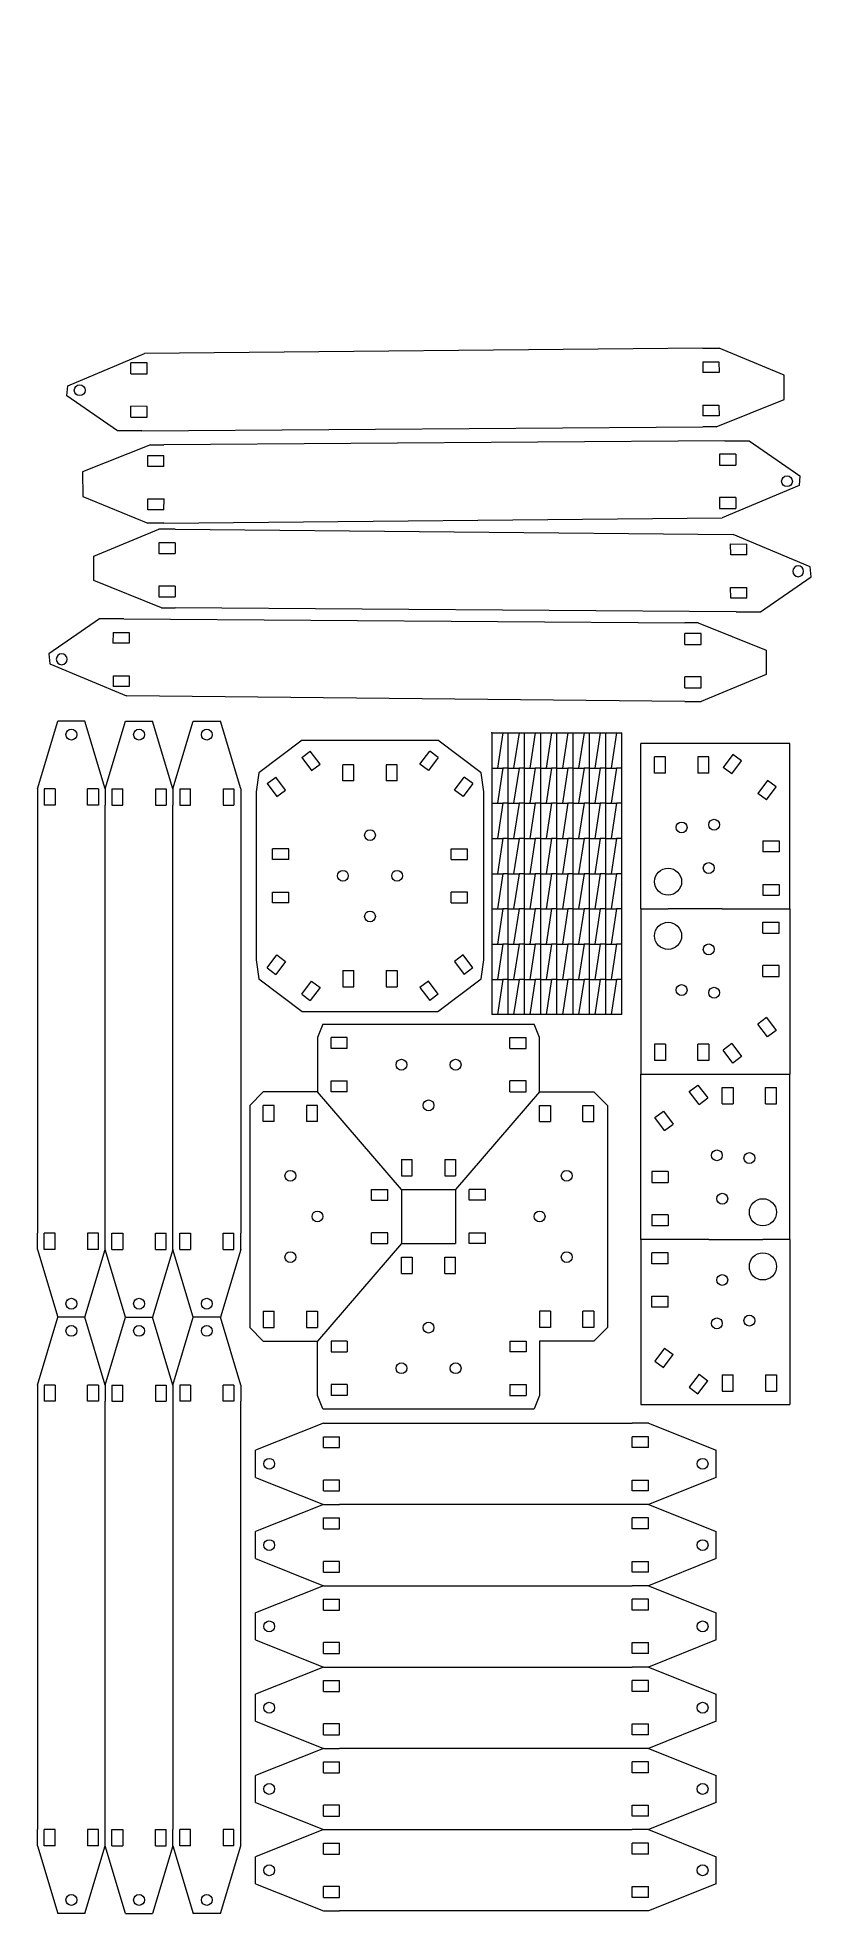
# Model space of a CAD drawing. Header units: millimetres. Extents: x 4 to 291, y 4 to 696.
import ezdxf

# ---------------------------------------------------------------- set-up
doc = ezdxf.new("R2010")
doc.units = ezdxf.units.MM
for name, color, linetype, lineweight in [('corners', 3, 'CONTINUOUS', 0), ('strips', 2, 'CONTINUOUS', 0), ('wedges', 1, 'CONTINUOUS', 0)]:
    doc.layers.add(name, color=color, linetype=linetype, lineweight=lineweight)

# ---------------------------------------------------------------- blocks, each defined once
blk = doc.blocks.new('center')
at = {"layer": 'corners'}
for p, q in [((24.96, -9.97), (8.99, -22.01)), ((24.96, -9.97), (75.04, -9.97)), ((91.01, -22.01), (75.04, -9.97)), ((24.78, -16.37), (27.97, -13.96)), ((24.78, -16.37), (28.39, -21.16)), ((31.58, -18.76), (27.97, -13.96)), ((28.39, -21.16), (31.58, -18.76)), ((44, -19), (40, -19)), ((40, -25), (40, -19)), ((44, -25), (44, -19)), ((60, -19), (56, -19)), ((56, -19), (56, -25)), ((60, -25), (60, -19)), ((68.42, -18.76), (72.03, -13.96)), ((71.61, -21.16), (68.42, -18.76)), ((75.22, -16.37), (71.61, -21.16)), ((75.22, -16.37), (72.03, -13.96)), ((8.99, -22.01), (8.01, -29.01)), ((12, -26), (15.19, -23.59)), ((12, -26), (15.61, -30.79)), ((18.81, -28.38), (15.19, -23.59)), ((44, -25), (40, -25)), ((60, -25), (56, -25)), ((81.19, -28.38), (84.81, -23.59)), ((88, -26), (84.39, -30.79)), ((88, -26), (84.81, -23.59)), ((91.99, -29.01), (91.01, -22.01)), ((8.01, -29.01), (8.01, -90.99)), ((15.61, -30.79), (18.81, -28.38)), ((84.39, -30.79), (81.19, -28.38)), ((91.99, -90.99), (91.99, -29.01)), ((14, -54), (14, -50)), ((20, -50), (14, -50)), ((20, -54), (14, -54)), ((20, -54), (20, -50)), ((80, -54), (80, -50)), ((80, -50), (86, -50)), ((80, -54), (86, -54)), ((86, -54), (86, -50)), ((14, -70), (14, -66)), ((14, -66), (20, -66)), ((20, -70), (20, -66)), ((80, -70), (80, -66)), ((86, -66), (80, -66)), ((86, -70), (86, -66)), ((20, -70), (14, -70)), ((80, -70), (86, -70)), ((12, -94), (15.61, -89.21)), ((15.61, -89.21), (18.81, -91.62)), ((84.39, -89.21), (81.19, -91.62)), ((88, -94), (84.39, -89.21)), ((8.01, -90.99), (8.99, -97.99)), ((12, -94), (15.19, -96.41)), ((18.81, -91.62), (15.19, -96.41)), ((40, -95), (44, -95)), ((40, -95), (40, -101)), ((44, -101), (44, -95)), ((56, -95), (60, -95)), ((56, -95), (56, -101)), ((60, -95), (60, -101)), ((81.19, -91.62), (84.81, -96.41)), ((88, -94), (84.81, -96.41)), ((91.01, -97.99), (91.99, -90.99)), ((8.99, -97.99), (24.96, -110.03)), ((24.78, -103.63), (28.39, -98.84)), ((24.78, -103.63), (27.97, -106.04)), ((31.58, -101.24), (27.97, -106.04)), ((28.39, -98.84), (31.58, -101.24)), ((40, -101), (44, -101)), ((56, -101), (60, -101)), ((71.61, -98.84), (68.42, -101.24)), ((68.42, -101.24), (72.03, -106.04)), ((75.22, -103.63), (71.61, -98.84)), ((75.22, -103.63), (72.03, -106.04)), ((75.04, -110.03), (91.01, -97.99)), ((24.96, -110.03), (75.04, -110.03))]:
    blk.add_line(p, q, dxfattribs=at)
for centre in [(50, -45), (40, -60), (60, -60), (50, -75)]:
    blk.add_circle(centre, 2, dxfattribs=at)
blk = doc.blocks.new('diag a')
at = {"layer": 'strips'}
for p, q in [((132.69, 201.87), (154.24, 209)), ((154.24, 209), (156.97, 206.57)), ((127.27, 194.69), (132.69, 201.87)), ((156.97, 206.57), (149.39, 176.72)), ((127.27, 194.69), (3.83, 28.44)), ((133.67, 194.87), (130.06, 190.08)), ((133.67, 194.87), (136.87, 192.47)), ((130.06, 190.08), (133.25, 187.67)), ((133.25, 187.67), (136.87, 192.47)), ((146.45, 185.24), (142.84, 180.45)), ((142.84, 180.45), (146.03, 178.04)), ((146.03, 178.04), (149.64, 182.84)), ((146.45, 185.24), (149.64, 182.84)), ((26.99, 10.99), (149.39, 176.72)), ((0.82, 24.45), (3.83, 28.44)), ((0.82, 24.45), (-6.2, -1.6)), ((3.42, 21.24), (7.03, 26.04)), ((6.61, 18.84), (3.42, 21.24)), ((10.22, 23.63), (6.61, 18.84)), ((10.22, 23.63), (7.03, 26.04)), ((16.19, 11.62), (19.81, 16.41)), ((23, 14), (19.39, 9.21)), ((23, 14), (19.81, 16.41)), ((19.39, 9.21), (16.19, 11.62)), ((26.99, 10.99), (23.38, 6.2)), ((1, -7), (23.38, 6.2)), ((-6.2, -1.6), (1, -7))]:
    blk.add_line(p, q, dxfattribs=at)
blk.add_circle((153, 204), 2, dxfattribs=at)

msp = doc.modelspace()

# ---------------------------------------------------------------- linework, layer by layer
at = {"layer": 'corners'}
for p, q in [((226.35, 374.55), (226.35, 435.55)), ((281.35, 435.55), (226.35, 435.55)), ((235.35, 430.55), (231.35, 430.55)), ((231.35, 424.55), (231.35, 430.55)), ((235.35, 424.55), (235.35, 430.55)), ((251.35, 430.55), (247.35, 430.55)), ((247.35, 430.55), (247.35, 424.55)), ((251.35, 424.55), (251.35, 430.55)), ((260.31, 431.5), (256.7, 426.71)), ((263.51, 429.1), (260.31, 431.5)), ((281.35, 374.55), (281.35, 435.55)), ((235.35, 424.55), (231.35, 424.55)), ((251.35, 424.55), (247.35, 424.55)), ((259.9, 424.3), (256.7, 426.71)), ((259.9, 424.3), (263.51, 429.1)), ((273.09, 421.87), (269.48, 417.08)), ((272.68, 414.68), (269.48, 417.08)), ((272.68, 414.68), (276.29, 419.47)), ((276.29, 419.47), (273.09, 421.87)), ((271.35, 399.55), (271.35, 395.55)), ((271.35, 399.55), (277.35, 399.55)), ((277.35, 395.55), (271.35, 395.55)), ((277.35, 399.55), (277.35, 395.55)), ((271.35, 383.55), (271.35, 379.55)), ((271.35, 383.55), (277.35, 383.55)), ((277.35, 383.55), (277.35, 379.55)), ((226.35, 374.55), (236.35, 374.55)), ((226.35, 374.55), (226.35, 313.55)), ((256.35, 374.55), (236.35, 374.55)), ((256.35, 374.55), (281.35, 374.55)), ((271.35, 379.55), (277.35, 379.55)), ((281.35, 374.55), (281.35, 313.55)), ((271.35, 365.55), (271.35, 369.55)), ((271.35, 369.55), (277.35, 369.55)), ((277.35, 365.55), (277.35, 369.55)), ((271.35, 365.55), (277.35, 365.55)), ((271.35, 349.55), (271.35, 353.55)), ((277.35, 353.55), (271.35, 353.55)), ((277.35, 349.55), (277.35, 353.55)), ((271.35, 349.55), (277.35, 349.55)), ((272.68, 334.42), (269.48, 332.01)), ((272.68, 334.42), (276.29, 329.63)), ((108.93, 331.99), (106.93, 326.99)), ((106.93, 326.99), (106.93, 306.99)), ((108.93, 331.99), (186.93, 331.99)), ((111.93, 322.99), (111.93, 326.99)), ((117.93, 326.99), (111.93, 326.99)), ((117.93, 322.99), (117.93, 326.99)), ((177.93, 322.99), (177.93, 326.99)), ((177.93, 326.99), (183.93, 326.99)), ((183.93, 322.99), (183.93, 326.99)), ((188.93, 326.99), (186.93, 331.99)), ((188.93, 306.99), (188.93, 326.99)), ((273.09, 327.22), (269.48, 332.01)), ((276.29, 329.63), (273.09, 327.22)), ((117.93, 322.99), (111.93, 322.99)), ((177.93, 322.99), (183.93, 322.99)), ((235.35, 324.55), (231.35, 324.55)), ((231.35, 324.55), (231.35, 318.55)), ((235.35, 318.55), (231.35, 318.55)), ((235.35, 324.55), (235.35, 318.55)), ((251.35, 324.55), (247.35, 324.55)), ((247.35, 318.55), (247.35, 324.55)), ((251.35, 318.55), (247.35, 318.55)), ((251.35, 324.55), (251.35, 318.55)), ((259.9, 324.79), (256.7, 322.38)), ((260.31, 317.59), (256.7, 322.38)), ((259.9, 324.79), (263.51, 320)), ((263.51, 320), (260.31, 317.59)), ((226.35, 252.55), (226.35, 313.55)), ((226.35, 313.55), (281.35, 313.55)), ((281.35, 252.55), (281.35, 313.55)), ((86.93, 306.99), (81.93, 301.99)), ((106.93, 306.99), (86.93, 306.99)), ((137.93, 270.99), (106.93, 306.99)), ((111.93, 306.99), (111.93, 310.99)), ((111.93, 310.99), (117.93, 310.99)), ((117.93, 306.99), (111.93, 306.99)), ((117.93, 306.99), (117.93, 310.99)), ((188.93, 306.99), (157.93, 270.99)), ((177.93, 306.99), (177.93, 310.99)), ((183.93, 310.99), (177.93, 310.99)), ((177.93, 306.99), (183.93, 306.99)), ((183.93, 306.99), (183.93, 310.99)), ((188.93, 306.99), (208.93, 306.99)), ((208.93, 306.99), (213.93, 301.99)), ((244.19, 307.1), (247.38, 309.5)), ((247.8, 302.3), (244.19, 307.1)), ((247.38, 309.5), (250.99, 304.71)), ((247.8, 302.3), (250.99, 304.71)), ((256.35, 308.55), (260.35, 308.55)), ((256.35, 302.55), (256.35, 308.55)), ((260.35, 308.55), (260.35, 302.55)), ((272.35, 308.55), (276.35, 308.55)), ((272.35, 302.55), (272.35, 308.55)), ((276.35, 302.55), (276.35, 308.55)), ((81.93, 301.99), (81.93, 219.99)), ((90.93, 301.99), (86.93, 301.99)), ((86.93, 295.99), (86.93, 301.99)), ((90.93, 295.99), (90.93, 301.99)), ((106.93, 301.99), (102.93, 301.99)), ((102.93, 301.99), (102.93, 295.99)), ((106.93, 295.99), (106.93, 301.99)), ((188.93, 301.99), (192.93, 301.99)), ((188.93, 295.99), (188.93, 301.99)), ((192.93, 301.99), (192.93, 295.99)), ((204.93, 301.99), (208.93, 301.99)), ((204.93, 295.99), (204.93, 301.99)), ((208.93, 295.99), (208.93, 301.99)), ((213.93, 301.99), (213.93, 219.99)), ((231.41, 297.47), (234.6, 299.87)), ((234.6, 299.87), (238.21, 295.08)), ((256.35, 302.55), (260.35, 302.55)), ((272.35, 302.55), (276.35, 302.55)), ((90.93, 295.99), (86.93, 295.99)), ((106.93, 295.99), (102.93, 295.99)), ((188.93, 295.99), (192.93, 295.99)), ((204.93, 295.99), (208.93, 295.99)), ((235.02, 292.68), (231.41, 297.47)), ((235.02, 292.68), (238.21, 295.08)), ((137.93, 281.99), (141.93, 281.99)), ((137.93, 281.99), (137.93, 275.99)), ((141.93, 275.99), (141.93, 281.99)), ((153.93, 281.99), (157.93, 281.99)), ((153.93, 281.99), (153.93, 275.99)), ((157.93, 281.99), (157.93, 275.99)), ((230.35, 277.55), (230.35, 273.55)), ((236.35, 277.55), (230.35, 277.55)), ((236.35, 277.55), (236.35, 273.55)), ((126.93, 266.99), (126.93, 270.99)), ((126.93, 270.99), (132.93, 270.99)), ((132.93, 266.99), (132.93, 270.99)), ((137.93, 275.99), (141.93, 275.99)), ((137.93, 270.99), (137.93, 250.99)), ((137.93, 270.99), (157.93, 270.99)), ((153.93, 275.99), (157.93, 275.99)), ((157.93, 270.99), (157.93, 250.99)), ((162.93, 266.99), (162.93, 270.99)), ((168.93, 270.99), (162.93, 270.99)), ((168.93, 266.99), (168.93, 270.99)), ((230.35, 273.55), (236.35, 273.55)), ((126.93, 266.99), (132.93, 266.99)), ((168.93, 266.99), (162.93, 266.99)), ((230.35, 261.55), (230.35, 257.55)), ((236.35, 261.55), (230.35, 261.55)), ((236.35, 257.55), (230.35, 257.55)), ((236.35, 261.55), (236.35, 257.55)), ((137.93, 250.99), (106.93, 214.99)), ((126.93, 250.99), (126.93, 254.99)), ((132.93, 254.99), (126.93, 254.99)), ((126.93, 250.99), (132.93, 250.99)), ((132.93, 250.99), (132.93, 254.99)), ((137.93, 250.99), (157.93, 250.99)), ((162.93, 250.99), (162.93, 254.99)), ((162.93, 254.99), (168.93, 254.99)), ((168.93, 250.99), (162.93, 250.99)), ((168.93, 250.99), (168.93, 254.99)), ((251.35, 252.55), (226.35, 252.55)), ((226.35, 252.55), (226.35, 191.55)), ((251.35, 252.55), (271.35, 252.55)), ((281.35, 252.55), (271.35, 252.55)), ((281.35, 252.55), (281.35, 191.55)), ((137.93, 245.99), (141.93, 245.99)), ((137.93, 239.99), (137.93, 245.99)), ((141.93, 245.99), (141.93, 239.99)), ((153.93, 245.99), (157.93, 245.99)), ((153.93, 239.99), (153.93, 245.99)), ((157.93, 239.99), (157.93, 245.99)), ((230.35, 243.55), (230.35, 247.55)), ((236.35, 247.55), (230.35, 247.55)), ((236.35, 243.55), (230.35, 243.55)), ((236.35, 243.55), (236.35, 247.55)), ((137.93, 239.99), (141.93, 239.99)), ((153.93, 239.99), (157.93, 239.99)), ((230.35, 227.55), (230.35, 231.55)), ((230.35, 231.55), (236.35, 231.55)), ((236.35, 227.55), (236.35, 231.55)), ((86.93, 225.99), (90.93, 225.99)), ((86.93, 225.99), (86.93, 219.99)), ((90.93, 219.99), (90.93, 225.99)), ((102.93, 225.99), (106.93, 225.99)), ((102.93, 225.99), (102.93, 219.99)), ((106.93, 225.99), (106.93, 219.99)), ((192.93, 225.99), (188.93, 225.99)), ((188.93, 225.99), (188.93, 219.99)), ((192.93, 225.99), (192.93, 219.99)), ((208.93, 225.99), (204.93, 225.99)), ((204.93, 219.99), (204.93, 225.99)), ((208.93, 225.99), (208.93, 219.99)), ((236.35, 227.55), (230.35, 227.55)), ((81.93, 219.99), (86.93, 214.99)), ((86.93, 219.99), (90.93, 219.99)), ((86.93, 214.99), (106.93, 214.99)), ((102.93, 219.99), (106.93, 219.99)), ((106.93, 194.99), (106.93, 214.99)), ((111.93, 214.99), (111.93, 210.99)), ((117.93, 214.99), (111.93, 214.99)), ((117.93, 214.99), (117.93, 210.99)), ((177.93, 214.99), (177.93, 210.99)), ((177.93, 214.99), (183.93, 214.99)), ((183.93, 214.99), (183.93, 210.99)), ((192.93, 219.99), (188.93, 219.99)), ((208.93, 214.99), (188.93, 214.99)), ((188.93, 214.99), (188.93, 194.99)), ((208.93, 219.99), (204.93, 219.99)), ((213.93, 219.99), (208.93, 214.99)), ((111.93, 210.99), (117.93, 210.99)), ((183.93, 210.99), (177.93, 210.99)), ((235.02, 212.42), (231.41, 207.63)), ((234.6, 205.22), (238.21, 210.01)), ((235.02, 212.42), (238.21, 210.01)), ((231.41, 207.63), (234.6, 205.22)), ((247.8, 202.79), (244.19, 198)), ((247.8, 202.79), (250.99, 200.38)), ((256.35, 202.55), (260.35, 202.55)), ((256.35, 202.55), (256.35, 196.55)), ((260.35, 196.55), (260.35, 202.55)), ((272.35, 202.55), (276.35, 202.55)), ((272.35, 202.55), (272.35, 196.55)), ((276.35, 202.55), (276.35, 196.55)), ((108.93, 189.99), (106.93, 194.99)), ((111.93, 198.99), (111.93, 194.99)), ((117.93, 198.99), (111.93, 198.99)), ((117.93, 194.99), (111.93, 194.99)), ((117.93, 198.99), (117.93, 194.99)), ((177.93, 198.99), (177.93, 194.99)), ((177.93, 198.99), (183.93, 198.99)), ((177.93, 194.99), (183.93, 194.99)), ((183.93, 198.99), (183.93, 194.99)), ((188.93, 194.99), (186.93, 189.99)), ((244.19, 198), (247.38, 195.59)), ((247.38, 195.59), (250.99, 200.38)), ((256.35, 196.55), (260.35, 196.55)), ((272.35, 196.55), (276.35, 196.55)), ((108.93, 189.99), (186.93, 189.99)), ((226.35, 191.55), (281.35, 191.55))]:
    msp.add_line(p, q, dxfattribs=at)
for centre, radius in [((241.35, 404.55), 2), ((253.35, 405.55), 2), ((236.35, 384.55), 5), ((251.35, 389.55), 2), ((236.35, 364.55), 5), ((251.35, 359.55), 2), ((241.35, 344.55), 2), ((253.35, 343.55), 2), ((137.93, 316.99), 2), ((157.93, 316.99), 2), ((147.93, 301.99), 2), ((254.35, 283.55), 2), ((266.35, 282.55), 2), ((96.93, 275.99), 2), ((198.93, 275.99), 2), ((256.35, 267.55), 2), ((271.35, 262.55), 5), ((106.93, 260.99), 2), ((188.93, 260.99), 2), ((96.93, 245.99), 2), ((198.93, 245.99), 2), ((271.35, 242.55), 5), ((256.35, 237.55), 2), ((147.93, 219.99), 2), ((254.35, 221.55), 2), ((266.35, 222.55), 2), ((137.93, 204.99), 2), ((157.93, 204.99), 2)]:
    msp.add_circle(centre, radius, dxfattribs=at)
at = {"layer": 'strips'}
for p, q in [((3.58, 418.79), (11.08, 443.79)), ((21.08, 443.79), (11.08, 443.79)), ((28.58, 418.79), (21.08, 443.79)), ((28.58, 418.79), (36.08, 443.79)), ((36.08, 443.79), (46.08, 443.79)), ((53.58, 418.79), (46.08, 443.79)), ((53.58, 418.79), (61.08, 443.79)), ((61.08, 443.79), (71.08, 443.79)), ((78.58, 418.79), (71.08, 443.79)), ((3.58, 418.79), (3.58, 412.79)), ((10.08, 418.79), (6.08, 418.79)), ((6.08, 418.79), (6.08, 412.79)), ((10.08, 418.79), (10.08, 412.79)), ((26.08, 418.79), (22.08, 418.79)), ((22.08, 412.79), (22.08, 418.79)), ((26.08, 418.79), (26.08, 412.79)), ((28.58, 418.79), (28.58, 412.79)), ((28.58, 418.79), (28.58, 412.79)), ((31.08, 418.79), (35.08, 418.79)), ((31.08, 418.79), (31.08, 412.79)), ((35.08, 412.79), (35.08, 418.79)), ((47.08, 418.79), (51.08, 418.79)), ((47.08, 418.79), (47.08, 412.79)), ((51.08, 418.79), (51.08, 412.79)), ((53.58, 418.79), (53.58, 412.79)), ((53.58, 418.79), (53.58, 412.79)), ((56.08, 418.79), (60.08, 418.79)), ((56.08, 418.79), (56.08, 412.79)), ((60.08, 412.79), (60.08, 418.79)), ((72.08, 418.79), (76.08, 418.79)), ((72.08, 418.79), (72.08, 412.79)), ((76.08, 418.79), (76.08, 412.79)), ((78.58, 418.79), (78.58, 412.79)), ((3.58, 412.79), (3.58, 254.79)), ((10.08, 412.79), (6.08, 412.79)), ((26.08, 412.79), (22.08, 412.79)), ((28.58, 254.79), (28.58, 412.79)), ((31.08, 412.79), (35.08, 412.79)), ((47.08, 412.79), (51.08, 412.79)), ((53.58, 254.79), (53.58, 412.79)), ((56.08, 412.79), (60.08, 412.79)), ((72.08, 412.79), (76.08, 412.79)), ((78.58, 412.79), (78.58, 254.79)), ((3.58, 248.79), (3.58, 254.79)), ((10.08, 254.79), (6.08, 254.79)), ((6.08, 248.79), (6.08, 254.79)), ((10.08, 248.79), (10.08, 254.79)), ((26.08, 254.79), (22.08, 254.79)), ((22.08, 254.79), (22.08, 248.79)), ((26.08, 248.79), (26.08, 254.79)), ((28.58, 248.79), (28.58, 254.79)), ((28.58, 248.79), (28.58, 254.79)), ((31.08, 254.79), (35.08, 254.79)), ((31.08, 248.79), (31.08, 254.79)), ((35.08, 254.79), (35.08, 248.79)), ((47.08, 254.79), (51.08, 254.79)), ((47.08, 248.79), (47.08, 254.79)), ((51.08, 248.79), (51.08, 254.79)), ((53.58, 248.79), (53.58, 254.79)), ((53.58, 248.79), (53.58, 254.79)), ((56.08, 254.79), (60.08, 254.79)), ((56.08, 248.79), (56.08, 254.79)), ((60.08, 254.79), (60.08, 248.79)), ((72.08, 254.79), (76.08, 254.79)), ((72.08, 248.79), (72.08, 254.79)), ((76.08, 248.79), (76.08, 254.79)), ((78.58, 248.79), (78.58, 254.79)), ((3.58, 248.79), (11.08, 223.79)), ((10.08, 248.79), (6.08, 248.79)), ((21.08, 223.79), (28.58, 248.79)), ((26.08, 248.79), (22.08, 248.79)), ((36.08, 223.79), (28.58, 248.79)), ((31.08, 248.79), (35.08, 248.79)), ((53.58, 248.79), (46.08, 223.79)), ((47.08, 248.79), (51.08, 248.79)), ((61.08, 223.79), (53.58, 248.79)), ((56.08, 248.79), (60.08, 248.79)), ((78.58, 248.79), (71.08, 223.79)), ((72.08, 248.79), (76.08, 248.79)), ((3.58, 198.79), (11.08, 223.79)), ((21.08, 223.79), (11.08, 223.79)), ((28.58, 198.79), (21.08, 223.79)), ((28.58, 198.79), (36.08, 223.79)), ((36.08, 223.79), (46.08, 223.79)), ((53.58, 198.79), (46.08, 223.79)), ((53.58, 198.79), (61.08, 223.79)), ((71.08, 223.79), (61.08, 223.79)), ((78.58, 198.79), (71.08, 223.79)), ((3.58, 198.79), (3.58, 192.79)), ((10.08, 198.79), (6.08, 198.79)), ((6.08, 198.79), (6.08, 192.79)), ((10.08, 198.79), (10.08, 192.79)), ((26.08, 198.79), (22.08, 198.79)), ((22.08, 192.79), (22.08, 198.79)), ((26.08, 198.79), (26.08, 192.79)), ((28.58, 198.79), (28.58, 192.79)), ((28.58, 198.79), (28.58, 192.79)), ((31.08, 198.79), (35.08, 198.79)), ((31.08, 198.79), (31.08, 192.79)), ((35.08, 192.79), (35.08, 198.79)), ((47.08, 198.79), (51.08, 198.79)), ((47.08, 198.79), (47.08, 192.79)), ((51.08, 198.79), (51.08, 192.79)), ((53.58, 198.79), (53.58, 192.79)), ((53.58, 198.79), (53.58, 192.79)), ((60.08, 198.79), (56.08, 198.79)), ((56.08, 198.79), (56.08, 192.79)), ((60.08, 198.79), (60.08, 192.79)), ((76.08, 198.79), (72.08, 198.79)), ((72.08, 192.79), (72.08, 198.79)), ((76.08, 198.79), (76.08, 192.79)), ((78.58, 198.79), (78.58, 192.79)), ((3.58, 192.79), (3.58, 34.79)), ((10.08, 192.79), (6.08, 192.79)), ((26.08, 192.79), (22.08, 192.79)), ((28.58, 34.79), (28.58, 192.79)), ((31.08, 192.79), (35.08, 192.79)), ((47.08, 192.79), (51.08, 192.79)), ((53.58, 192.79), (53.58, 34.79)), ((60.08, 192.79), (56.08, 192.79)), ((76.08, 192.79), (72.08, 192.79)), ((78.58, 34.79), (78.58, 192.79)), ((109.1, 184.73), (84.1, 174.73)), ((109.1, 184.73), (115.1, 184.73)), ((115.1, 184.73), (223.1, 184.73)), ((229.1, 184.73), (223.1, 184.73)), ((229.1, 184.73), (254.1, 174.73)), ((84.1, 164.73), (84.1, 174.73)), ((109.1, 175.73), (109.1, 179.73)), ((109.1, 179.73), (115.1, 179.73)), ((109.1, 175.73), (115.1, 175.73)), ((115.1, 175.73), (115.1, 179.73)), ((223.1, 175.73), (223.1, 179.73)), ((229.1, 179.73), (223.1, 179.73)), ((229.1, 175.73), (223.1, 175.73)), ((229.1, 175.73), (229.1, 179.73)), ((254.1, 164.73), (254.1, 174.73)), ((84.1, 164.73), (109.1, 154.73)), ((109.1, 159.73), (109.1, 163.73)), ((115.1, 163.73), (109.1, 163.73)), ((109.1, 159.73), (115.1, 159.73)), ((115.1, 159.73), (115.1, 163.73)), ((223.1, 159.73), (223.1, 163.73)), ((223.1, 163.73), (229.1, 163.73)), ((229.1, 159.73), (223.1, 159.73)), ((254.1, 164.73), (229.1, 154.73)), ((229.1, 159.73), (229.1, 163.73)), ((109.1, 154.73), (84.1, 144.73)), ((109.1, 154.73), (115.1, 154.73)), ((109.1, 154.73), (115.1, 154.73)), ((223.1, 154.73), (115.1, 154.73)), ((229.1, 154.73), (223.1, 154.73)), ((229.1, 154.73), (223.1, 154.73)), ((229.1, 154.73), (254.1, 144.73)), ((109.1, 145.73), (109.1, 149.73)), ((109.1, 149.73), (115.1, 149.73)), ((109.1, 145.73), (115.1, 145.73)), ((115.1, 145.73), (115.1, 149.73)), ((223.1, 145.73), (223.1, 149.73)), ((229.1, 149.73), (223.1, 149.73)), ((229.1, 145.73), (223.1, 145.73)), ((229.1, 145.73), (229.1, 149.73)), ((84.1, 134.73), (84.1, 144.73)), ((254.1, 134.73), (254.1, 144.73)), ((84.1, 134.73), (109.1, 124.73)), ((109.1, 129.73), (109.1, 133.73)), ((115.1, 133.73), (109.1, 133.73)), ((115.1, 129.73), (115.1, 133.73)), ((223.1, 129.73), (223.1, 133.73)), ((223.1, 133.73), (229.1, 133.73)), ((254.1, 134.73), (229.1, 124.73)), ((229.1, 129.73), (229.1, 133.73)), ((109.1, 124.73), (84.1, 114.73)), ((109.1, 129.73), (115.1, 129.73)), ((109.1, 124.73), (115.1, 124.73)), ((109.1, 124.73), (115.1, 124.73)), ((115.1, 124.73), (223.1, 124.73)), ((229.1, 129.73), (223.1, 129.73)), ((229.1, 124.73), (223.1, 124.73)), ((229.1, 124.73), (223.1, 124.73)), ((229.1, 124.73), (254.1, 114.73)), ((109.1, 115.73), (109.1, 119.73)), ((109.1, 119.73), (115.1, 119.73)), ((115.1, 115.73), (115.1, 119.73)), ((223.1, 115.73), (223.1, 119.73)), ((229.1, 119.73), (223.1, 119.73)), ((229.1, 115.73), (229.1, 119.73)), ((84.1, 104.73), (84.1, 114.73)), ((109.1, 115.73), (115.1, 115.73)), ((229.1, 115.73), (223.1, 115.73)), ((254.1, 104.73), (254.1, 114.73)), ((84.1, 104.73), (109.1, 94.73)), ((254.1, 104.73), (229.1, 94.73)), ((109.1, 99.73), (109.1, 103.73)), ((115.1, 103.73), (109.1, 103.73)), ((109.1, 99.73), (115.1, 99.73)), ((115.1, 99.73), (115.1, 103.73)), ((223.1, 99.73), (223.1, 103.73)), ((223.1, 103.73), (229.1, 103.73)), ((229.1, 99.73), (223.1, 99.73)), ((229.1, 99.73), (229.1, 103.73)), ((109.1, 94.73), (84.1, 84.73)), ((109.1, 94.73), (115.1, 94.73)), ((109.1, 94.73), (115.1, 94.73)), ((115.1, 94.73), (223.1, 94.73)), ((229.1, 94.73), (223.1, 94.73)), ((229.1, 94.73), (223.1, 94.73)), ((229.1, 94.73), (254.1, 84.73)), ((84.1, 74.73), (84.1, 84.73)), ((109.1, 85.73), (109.1, 89.73)), ((109.1, 89.73), (115.1, 89.73)), ((109.1, 85.73), (115.1, 85.73)), ((115.1, 85.73), (115.1, 89.73)), ((223.1, 85.73), (223.1, 89.73)), ((229.1, 89.73), (223.1, 89.73)), ((229.1, 85.73), (223.1, 85.73)), ((229.1, 85.73), (229.1, 89.73)), ((254.1, 74.73), (254.1, 84.73)), ((84.1, 74.73), (109.1, 64.73)), ((109.1, 69.73), (109.1, 73.73)), ((115.1, 73.73), (109.1, 73.73)), ((109.1, 69.73), (115.1, 69.73)), ((115.1, 69.73), (115.1, 73.73)), ((223.1, 69.73), (223.1, 73.73)), ((223.1, 73.73), (229.1, 73.73)), ((229.1, 69.73), (223.1, 69.73)), ((254.1, 74.73), (229.1, 64.73)), ((229.1, 69.73), (229.1, 73.73)), ((109.1, 64.73), (84.1, 54.73)), ((109.1, 64.73), (115.1, 64.73)), ((109.1, 64.73), (115.1, 64.73)), ((223.1, 64.73), (115.1, 64.73)), ((229.1, 64.73), (223.1, 64.73)), ((229.1, 64.73), (223.1, 64.73)), ((229.1, 64.73), (254.1, 54.73)), ((109.1, 55.73), (109.1, 59.73)), ((109.1, 59.73), (115.1, 59.73)), ((109.1, 55.73), (115.1, 55.73)), ((115.1, 55.73), (115.1, 59.73)), ((223.1, 55.73), (223.1, 59.73)), ((229.1, 59.73), (223.1, 59.73)), ((229.1, 55.73), (223.1, 55.73)), ((229.1, 55.73), (229.1, 59.73)), ((84.1, 44.73), (84.1, 54.73)), ((254.1, 44.73), (254.1, 54.73)), ((84.1, 44.73), (109.1, 34.73)), ((109.1, 39.73), (109.1, 43.73)), ((115.1, 43.73), (109.1, 43.73)), ((115.1, 39.73), (115.1, 43.73)), ((223.1, 39.73), (223.1, 43.73)), ((223.1, 43.73), (229.1, 43.73)), ((254.1, 44.73), (229.1, 34.73)), ((229.1, 39.73), (229.1, 43.73)), ((3.58, 28.79), (3.58, 34.79)), ((10.08, 34.79), (6.08, 34.79)), ((6.08, 28.79), (6.08, 34.79)), ((10.08, 28.79), (10.08, 34.79)), ((26.08, 34.79), (22.08, 34.79)), ((22.08, 34.79), (22.08, 28.79)), ((26.08, 28.79), (26.08, 34.79)), ((28.58, 28.79), (28.58, 34.79)), ((28.58, 28.79), (28.58, 34.79)), ((31.08, 34.79), (35.08, 34.79)), ((31.08, 28.79), (31.08, 34.79)), ((35.08, 34.79), (35.08, 28.79)), ((47.08, 34.79), (51.08, 34.79)), ((47.08, 28.79), (47.08, 34.79)), ((51.08, 28.79), (51.08, 34.79)), ((53.58, 28.79), (53.58, 34.79)), ((53.58, 28.79), (53.58, 34.79)), ((60.08, 34.79), (56.08, 34.79)), ((56.08, 28.79), (56.08, 34.79)), ((60.08, 28.79), (60.08, 34.79)), ((76.08, 34.79), (72.08, 34.79)), ((72.08, 34.79), (72.08, 28.79)), ((76.08, 28.79), (76.08, 34.79)), ((78.58, 28.79), (78.58, 34.79)), ((109.1, 34.73), (84.1, 24.73)), ((109.1, 39.73), (115.1, 39.73)), ((109.1, 34.73), (115.1, 34.73)), ((109.1, 34.73), (115.1, 34.73)), ((115.1, 34.73), (223.1, 34.73)), ((229.1, 39.73), (223.1, 39.73)), ((229.1, 34.73), (223.1, 34.73)), ((229.1, 34.73), (223.1, 34.73)), ((229.1, 34.73), (254.1, 24.73)), ((3.58, 28.79), (11.08, 3.79)), ((10.08, 28.79), (6.08, 28.79)), ((21.08, 3.79), (28.58, 28.79)), ((26.08, 28.79), (22.08, 28.79)), ((36.08, 3.79), (28.58, 28.79)), ((31.08, 28.79), (35.08, 28.79)), ((53.58, 28.79), (46.08, 3.79)), ((47.08, 28.79), (51.08, 28.79)), ((53.58, 28.79), (61.08, 3.79)), ((60.08, 28.79), (56.08, 28.79)), ((71.08, 3.79), (78.58, 28.79)), ((76.08, 28.79), (72.08, 28.79)), ((109.1, 25.73), (109.1, 29.73)), ((109.1, 29.73), (115.1, 29.73)), ((115.1, 25.73), (115.1, 29.73)), ((223.1, 25.73), (223.1, 29.73)), ((229.1, 29.73), (223.1, 29.73)), ((229.1, 25.73), (229.1, 29.73)), ((84.1, 14.73), (84.1, 24.73)), ((109.1, 25.73), (115.1, 25.73)), ((229.1, 25.73), (223.1, 25.73)), ((254.1, 14.73), (254.1, 24.73)), ((84.1, 14.73), (109.1, 4.73)), ((254.1, 14.73), (229.1, 4.73)), ((109.1, 9.73), (109.1, 13.73)), ((115.1, 13.73), (109.1, 13.73)), ((109.1, 9.73), (115.1, 9.73)), ((115.1, 9.73), (115.1, 13.73)), ((223.1, 9.73), (223.1, 13.73)), ((223.1, 13.73), (229.1, 13.73)), ((229.1, 9.73), (223.1, 9.73)), ((229.1, 9.73), (229.1, 13.73)), ((21.08, 3.79), (11.08, 3.79)), ((36.08, 3.79), (46.08, 3.79)), ((71.08, 3.79), (61.08, 3.79)), ((109.1, 4.73), (115.1, 4.73)), ((223.1, 4.73), (115.1, 4.73)), ((229.1, 4.73), (223.1, 4.73))]:
    msp.add_line(p, q, dxfattribs=at)
for centre in [(16.08, 438.79), (41.08, 438.79), (66.08, 438.79), (16.08, 228.79), (41.08, 228.79), (66.08, 228.79), (16.08, 218.79), (41.08, 218.79), (66.08, 218.79), (89.1, 169.73), (249.1, 169.73), (89.1, 139.73), (249.1, 139.73), (89.1, 109.73), (249.1, 109.73), (89.1, 79.73), (249.1, 79.73), (89.1, 49.73), (249.1, 49.73), (89.1, 19.73), (249.1, 19.73), (16.08, 8.79), (41.08, 8.79), (66.08, 8.79)]:
    msp.add_circle(centre, 2, dxfattribs=at)
at = {"layer": 'wedges'}
for p, q in [((171.33, 439.47), (219.33, 439.47)), ((171.33, 439.47), (171.33, 335.47)), ((175.33, 439.47), (173.33, 426.47)), ((177.33, 426.47), (177.33, 439.47)), ((181.33, 439.47), (179.33, 426.47)), ((183.33, 426.47), (183.33, 439.47)), ((187.33, 439.47), (185.33, 426.47)), ((189.33, 426.47), (189.33, 439.47)), ((193.33, 439.47), (191.33, 426.47)), ((195.33, 426.47), (195.33, 439.47)), ((199.33, 439.47), (197.33, 426.47)), ((201.33, 426.47), (201.33, 439.47)), ((205.33, 439.47), (203.33, 426.47)), ((207.33, 426.47), (207.33, 439.47)), ((211.33, 439.47), (209.33, 426.47)), ((213.33, 426.47), (213.33, 439.47)), ((217.33, 439.47), (215.33, 426.47)), ((219.33, 335.47), (219.33, 439.47)), ((171.33, 426.47), (175.33, 426.47)), ((175.33, 426.47), (173.33, 413.47)), ((177.33, 426.47), (175.33, 426.47)), ((177.33, 413.47), (177.33, 426.47)), ((177.33, 426.47), (181.33, 426.47)), ((181.33, 426.47), (179.33, 413.47)), ((183.33, 426.47), (181.33, 426.47)), ((183.33, 413.47), (183.33, 426.47)), ((183.33, 426.47), (187.33, 426.47)), ((187.33, 426.47), (185.33, 413.47)), ((189.33, 426.47), (187.33, 426.47)), ((189.33, 413.47), (189.33, 426.47)), ((189.33, 426.47), (193.33, 426.47)), ((193.33, 426.47), (191.33, 413.47)), ((195.33, 426.47), (193.33, 426.47)), ((195.33, 426.47), (199.33, 426.47)), ((195.33, 413.47), (195.33, 426.47)), ((199.33, 426.47), (197.33, 413.47)), ((201.33, 426.47), (199.33, 426.47)), ((201.33, 413.47), (201.33, 426.47)), ((201.33, 426.47), (205.33, 426.47)), ((205.33, 426.47), (203.33, 413.47)), ((207.33, 426.47), (205.33, 426.47)), ((207.33, 413.47), (207.33, 426.47)), ((207.33, 426.47), (211.33, 426.47)), ((211.33, 426.47), (209.33, 413.47)), ((213.33, 426.47), (211.33, 426.47)), ((213.33, 413.47), (213.33, 426.47)), ((213.33, 426.47), (217.33, 426.47)), ((217.33, 426.47), (215.33, 413.47)), ((219.33, 426.47), (217.33, 426.47)), ((171.33, 413.47), (175.33, 413.47)), ((175.33, 413.47), (173.33, 400.47)), ((177.33, 413.47), (175.33, 413.47)), ((177.33, 400.47), (177.33, 413.47)), ((177.33, 413.47), (181.33, 413.47)), ((181.33, 413.47), (179.33, 400.47)), ((183.33, 413.47), (181.33, 413.47)), ((183.33, 400.47), (183.33, 413.47)), ((183.33, 413.47), (187.33, 413.47)), ((187.33, 413.47), (185.33, 400.47)), ((189.33, 413.47), (187.33, 413.47)), ((189.33, 400.47), (189.33, 413.47)), ((189.33, 413.47), (193.33, 413.47)), ((193.33, 413.47), (191.33, 400.47)), ((195.33, 413.47), (193.33, 413.47)), ((195.33, 413.47), (199.33, 413.47)), ((195.33, 400.47), (195.33, 413.47)), ((199.33, 413.47), (197.33, 400.47)), ((201.33, 413.47), (199.33, 413.47)), ((201.33, 400.47), (201.33, 413.47)), ((201.33, 413.47), (205.33, 413.47)), ((205.33, 413.47), (203.33, 400.47)), ((207.33, 413.47), (205.33, 413.47)), ((207.33, 400.47), (207.33, 413.47)), ((207.33, 413.47), (211.33, 413.47)), ((211.33, 413.47), (209.33, 400.47)), ((213.33, 413.47), (211.33, 413.47)), ((213.33, 400.47), (213.33, 413.47)), ((213.33, 413.47), (217.33, 413.47)), ((217.33, 413.47), (215.33, 400.47)), ((219.33, 413.47), (217.33, 413.47)), ((171.33, 400.47), (175.33, 400.47)), ((175.33, 400.47), (173.33, 387.47)), ((177.33, 400.47), (175.33, 400.47)), ((177.33, 387.47), (177.33, 400.47)), ((177.33, 400.47), (181.33, 400.47)), ((181.33, 400.47), (179.33, 387.47)), ((183.33, 400.47), (181.33, 400.47)), ((183.33, 387.47), (183.33, 400.47)), ((183.33, 400.47), (187.33, 400.47)), ((187.33, 400.47), (185.33, 387.47)), ((189.33, 400.47), (187.33, 400.47)), ((189.33, 387.47), (189.33, 400.47)), ((189.33, 400.47), (193.33, 400.47)), ((193.33, 400.47), (191.33, 387.47)), ((195.33, 400.47), (193.33, 400.47)), ((195.33, 400.47), (199.33, 400.47)), ((195.33, 387.47), (195.33, 400.47)), ((199.33, 400.47), (197.33, 387.47)), ((201.33, 400.47), (199.33, 400.47)), ((201.33, 387.47), (201.33, 400.47)), ((201.33, 400.47), (205.33, 400.47)), ((205.33, 400.47), (203.33, 387.47)), ((207.33, 400.47), (205.33, 400.47)), ((207.33, 387.47), (207.33, 400.47)), ((207.33, 400.47), (211.33, 400.47)), ((211.33, 400.47), (209.33, 387.47)), ((213.33, 400.47), (211.33, 400.47)), ((213.33, 387.47), (213.33, 400.47)), ((213.33, 400.47), (217.33, 400.47)), ((217.33, 400.47), (215.33, 387.47)), ((219.33, 400.47), (217.33, 400.47)), ((171.33, 387.47), (175.33, 387.47)), ((175.33, 387.47), (173.33, 374.47)), ((177.33, 387.47), (175.33, 387.47)), ((177.33, 374.47), (177.33, 387.47)), ((177.33, 387.47), (181.33, 387.47)), ((181.33, 387.47), (179.33, 374.47)), ((183.33, 387.47), (181.33, 387.47)), ((183.33, 374.47), (183.33, 387.47)), ((183.33, 387.47), (187.33, 387.47)), ((187.33, 387.47), (185.33, 374.47)), ((189.33, 387.47), (187.33, 387.47)), ((189.33, 374.47), (189.33, 387.47)), ((189.33, 387.47), (193.33, 387.47)), ((193.33, 387.47), (191.33, 374.47)), ((195.33, 387.47), (193.33, 387.47)), ((195.33, 387.47), (199.33, 387.47)), ((195.33, 374.47), (195.33, 387.47)), ((199.33, 387.47), (197.33, 374.47)), ((201.33, 387.47), (199.33, 387.47)), ((201.33, 374.47), (201.33, 387.47)), ((201.33, 387.47), (205.33, 387.47)), ((205.33, 387.47), (203.33, 374.47)), ((207.33, 387.47), (205.33, 387.47)), ((207.33, 374.47), (207.33, 387.47)), ((207.33, 387.47), (211.33, 387.47)), ((211.33, 387.47), (209.33, 374.47)), ((213.33, 387.47), (211.33, 387.47)), ((213.33, 374.47), (213.33, 387.47)), ((213.33, 387.47), (217.33, 387.47)), ((217.33, 387.47), (215.33, 374.47)), ((219.33, 387.47), (217.33, 387.47)), ((171.33, 374.47), (175.33, 374.47)), ((175.33, 374.47), (173.33, 361.47)), ((177.33, 374.47), (175.33, 374.47)), ((177.33, 361.47), (177.33, 374.47)), ((177.33, 374.47), (181.33, 374.47)), ((181.33, 374.47), (179.33, 361.47)), ((183.33, 374.47), (181.33, 374.47)), ((183.33, 361.47), (183.33, 374.47)), ((183.33, 374.47), (187.33, 374.47)), ((187.33, 374.47), (185.33, 361.47)), ((189.33, 374.47), (187.33, 374.47)), ((189.33, 361.47), (189.33, 374.47)), ((189.33, 374.47), (193.33, 374.47)), ((193.33, 374.47), (191.33, 361.47)), ((195.33, 374.47), (193.33, 374.47)), ((195.33, 374.47), (199.33, 374.47)), ((195.33, 361.47), (195.33, 374.47)), ((199.33, 374.47), (197.33, 361.47)), ((201.33, 374.47), (199.33, 374.47)), ((201.33, 361.47), (201.33, 374.47)), ((201.33, 374.47), (205.33, 374.47)), ((205.33, 374.47), (203.33, 361.47)), ((207.33, 374.47), (205.33, 374.47)), ((207.33, 361.47), (207.33, 374.47)), ((207.33, 374.47), (211.33, 374.47)), ((211.33, 374.47), (209.33, 361.47)), ((213.33, 374.47), (211.33, 374.47)), ((213.33, 361.47), (213.33, 374.47)), ((213.33, 374.47), (217.33, 374.47)), ((217.33, 374.47), (215.33, 361.47)), ((219.33, 374.47), (217.33, 374.47)), ((171.33, 361.47), (175.33, 361.47)), ((175.33, 361.47), (173.33, 348.47)), ((177.33, 361.47), (175.33, 361.47)), ((177.33, 348.47), (177.33, 361.47)), ((177.33, 361.47), (181.33, 361.47)), ((181.33, 361.47), (179.33, 348.47)), ((183.33, 361.47), (181.33, 361.47)), ((183.33, 348.47), (183.33, 361.47)), ((183.33, 361.47), (187.33, 361.47)), ((187.33, 361.47), (185.33, 348.47)), ((189.33, 361.47), (187.33, 361.47)), ((189.33, 348.47), (189.33, 361.47)), ((189.33, 361.47), (193.33, 361.47)), ((193.33, 361.47), (191.33, 348.47)), ((195.33, 361.47), (193.33, 361.47)), ((195.33, 361.47), (199.33, 361.47)), ((195.33, 348.47), (195.33, 361.47)), ((199.33, 361.47), (197.33, 348.47)), ((201.33, 361.47), (199.33, 361.47)), ((201.33, 348.47), (201.33, 361.47)), ((201.33, 361.47), (205.33, 361.47)), ((205.33, 361.47), (203.33, 348.47)), ((207.33, 361.47), (205.33, 361.47)), ((207.33, 348.47), (207.33, 361.47)), ((207.33, 361.47), (211.33, 361.47)), ((211.33, 361.47), (209.33, 348.47)), ((213.33, 361.47), (211.33, 361.47)), ((213.33, 348.47), (213.33, 361.47)), ((213.33, 361.47), (217.33, 361.47)), ((217.33, 361.47), (215.33, 348.47)), ((219.33, 361.47), (217.33, 361.47)), ((171.33, 348.47), (175.33, 348.47)), ((175.33, 348.47), (173.33, 335.47)), ((177.33, 348.47), (175.33, 348.47)), ((177.33, 335.47), (177.33, 348.47)), ((177.33, 348.47), (181.33, 348.47)), ((181.33, 348.47), (179.33, 335.47)), ((183.33, 348.47), (181.33, 348.47)), ((183.33, 335.47), (183.33, 348.47)), ((183.33, 348.47), (187.33, 348.47)), ((187.33, 348.47), (185.33, 335.47)), ((189.33, 348.47), (187.33, 348.47)), ((189.33, 335.47), (189.33, 348.47)), ((189.33, 348.47), (193.33, 348.47)), ((193.33, 348.47), (191.33, 335.47)), ((195.33, 348.47), (193.33, 348.47)), ((195.33, 348.47), (199.33, 348.47)), ((195.33, 335.47), (195.33, 348.47)), ((199.33, 348.47), (197.33, 335.47)), ((201.33, 348.47), (199.33, 348.47)), ((201.33, 335.47), (201.33, 348.47)), ((201.33, 348.47), (205.33, 348.47)), ((205.33, 348.47), (203.33, 335.47)), ((207.33, 348.47), (205.33, 348.47)), ((207.33, 335.47), (207.33, 348.47)), ((207.33, 348.47), (211.33, 348.47)), ((211.33, 348.47), (209.33, 335.47)), ((213.33, 348.47), (211.33, 348.47)), ((213.33, 335.47), (213.33, 348.47)), ((213.33, 348.47), (217.33, 348.47)), ((217.33, 348.47), (215.33, 335.47)), ((219.33, 348.47), (217.33, 348.47)), ((219.33, 335.47), (171.33, 335.47))]:
    msp.add_line(p, q, dxfattribs=at)
msp.add_point((171.33, 439.47), dxfattribs=at)

# ---------------------------------------------------------------- block references
at = {"layer": 'corners'}
msp.add_blockref('center', (76.32, 446.7), dxfattribs=at)
at = {"layer": 'strips'}
for p, rotation in [((274.17, 566.46), 126.99999999999999), ((25.25, 531.72), 307)]:
    msp.add_blockref('diag a', p, dxfattribs=dict(at, rotation=rotation))
at = {"layer": 'strips', "yscale": -1}
for p, rotation in [((29.38, 499.66), 53), ((267.53, 466.01), 233)]:
    msp.add_blockref('diag a', p, dxfattribs=dict(at, rotation=rotation))

doc.saveas('drawing.dxf')
